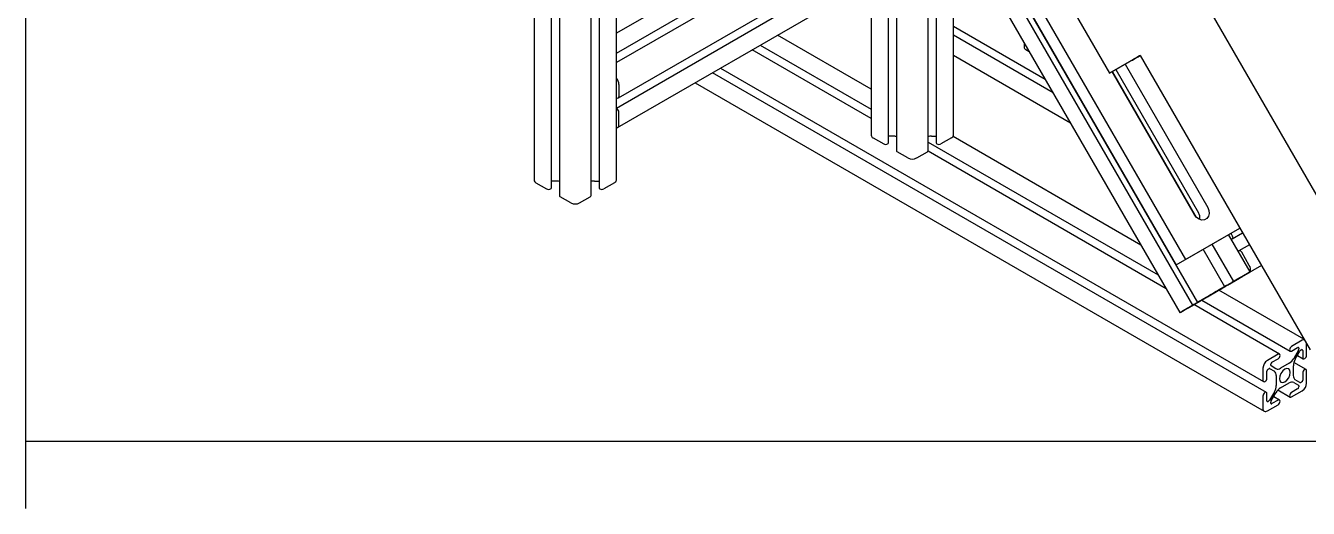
# Model space of a CAD drawing. Header units: millimetres. Extents: x 627 to 1353, y -24 to 719.
# Drawn here: x 689.1 to 1104.6, y -23.7 to 132.5 of the extents above; entities that cross this region are included whole.
import ezdxf

# ---------------------------------------------------------------- set-up
doc = ezdxf.new("R2010")
doc.units = ezdxf.units.MM

msp = doc.modelspace()

# ---------------------------------------------------------------- linework, layer by layer
for p, q in [((689.14, 715.11), (689.14, -23.75)), ((689.14, -2.02), (1353.23, -2.02))]:
    msp.add_line(p, q)
at = {"color": 7, "linetype": 'Continuous', "lineweight": 25}
for p, q in [((880.46, 82.51), (880.46, 334.41)), ((853.83, 329.54), (853.83, 82.51)), ((874.87, 331.18), (874.87, 80.06)), ((859.42, 80.06), (859.42, 326.31)), ((862, 324.82), (862, 77.53)), ((872.29, 77.53), (872.29, 322.45)), ((962.99, 195.04), (962.99, 97.06)), ((968.58, 94.61), (968.58, 192.59)), ((982.71, 191.9), (1068.71, 42.94)), ((971.16, 190.06), (971.16, 92.08)), ((976.99, 188.59), (1062.99, 39.64)), ((1067.17, 42.05), (981.17, 191.01)), ((981.45, 92.08), (981.45, 180.87)), ((962.99, 177.71), (880.46, 130.07)), ((984.03, 176.39), (984.03, 94.61)), ((880.46, 123.62), (962.99, 171.26)), ((962.99, 168.28), (880.46, 120.63)), ((989.62, 97.06), (989.62, 166.72)), ((881.1, 109.13), (962.99, 156.4)), ((962.99, 153.42), (880.46, 105.77)), ((880.87, 99.56), (962.99, 146.97)), ((1026.22, 141.39), (1040.22, 117.14)), ((1012.52, 140.41), (1061.77, 55.1)), ((1018.52, 136.94), (1064.77, 56.84)), ((1073.32, 136.25), (1128.32, 40.99)), ((962.99, 111.95), (932.66, 129.46)), ((989.62, 132.42), (1019.32, 115.27)), ((1021.91, 110.79), (989.62, 129.43)), ((962.99, 102.51), (924.49, 124.74)), ((927.07, 126.23), (962.99, 105.5)), ((1012.49, 127.1), (1012.49, 125.63)), ((1013.07, 124.81), (1014.18, 124.18)), ((989.62, 122.98), (1027.49, 101.12)), ((1050.12, 122.86), (1040.22, 117.14)), ((1040.22, 117.14), (1050.12, 122.85)), ((1050.12, 122.86), (1105.12, 27.59)), ((1090.97, 13.78), (911.62, 117.31)), ((914.2, 118.8), (1090.07, 17.28)), ((1067.75, 71.26), (1041, 117.59)), ((1041.09, 117.64), (1068.25, 70.59)), ((1042.25, 118.31), (1069, 71.98)), ((1045.25, 120.04), (1072, 73.71)), ((881.28, 113.54), (881.28, 109.54)), ((906.03, 114.09), (1090.3, 7.71)), ((881.28, 100.48), (881.28, 104.48)), ((963.58, 96.24), (967.04, 94.24)), ((970.05, 96.77), (968.58, 96.77)), ((982.56, 96.77), (984.03, 96.77)), ((989.03, 96.24), (985.57, 94.24)), ((1050.36, 61.51), (989.49, 96.65)), ((974.89, 89.71), (971.43, 91.71)), ((977.72, 89.71), (981.18, 91.71)), ((1058.53, 47.36), (981.39, 91.89)), ((981.45, 94.84), (1055.94, 51.84)), ((854.41, 81.7), (857.88, 79.7)), ((860.88, 82.22), (859.42, 82.22)), ((873.4, 82.22), (874.87, 82.22)), ((879.87, 81.7), (876.41, 79.7)), ((865.73, 75.16), (862.26, 77.16)), ((868.56, 75.16), (872.02, 77.16)), ((1061.77, 55.1), (1082.37, 66.99)), ((1064.77, 56.84), (1082.37, 66.99)), ((1085.76, 52.79), (1078.76, 64.91)), ((1079.45, 65.31), (1079.9, 64.53)), ((1079.9, 63.49), (1083.27, 65.44)), ((1077.51, 48.03), (1070.51, 60.15)), ((1073.34, 61.78), (1080.34, 49.66)), ((1085.47, 61.63), (1082.1, 59.68)), ((1085.45, 54.92), (1083, 59.16)), ((1061.77, 55.1), (1064.77, 56.84)), ((1089.37, 54.87), (1077.45, 47.99)), ((1089.37, 54.87), (1083, 51.19)), ((1079.64, 49.26), (1082.25, 50.76)), ((1082.4, 50.85), (1079.79, 49.34)), ((1082.63, 50.98), (1080.67, 49.85)), ((1081.57, 50.37), (1085.03, 52.37)), ((1081.58, 50.37), (1081.58, 50.37)), ((1081.72, 50.46), (1083.11, 51.26)), ((1082.54, 50.93), (1082.74, 51.04)), ((1083.01, 51.2), (1082.72, 51.03)), ((1085.45, 52.61), (1083, 51.19)), ((1073.8, 45.88), (1071.05, 44.29)), ((1075.03, 46.59), (1071.57, 44.59)), ((1072.47, 45.11), (1074.43, 46.25)), ((1073.44, 45.67), (1073.89, 45.93)), ((1073.71, 45.83), (1073.51, 45.72)), ((1073.72, 45.84), (1077.18, 47.84)), ((1076.28, 47.32), (1074.32, 46.18)), ((1075.31, 46.75), (1074.87, 46.5)), ((1074.95, 46.54), (1077.7, 48.14)), ((1075.04, 46.6), (1075.24, 46.71)), ((1103.12, 31.06), (1075.62, 46.93)), ((1075.72, 46.99), (1076.17, 47.25)), ((1078.11, 48.37), (1076.16, 47.24)), ((1076.34, 47.35), (1076.63, 47.51)), ((1077.23, 47.86), (1078.62, 48.67)), ((1077.45, 47.99), (1079.9, 49.4)), ((1080.04, 49.48), (1080.04, 49.48)), ((1067.18, 42.06), (1063.72, 40.06)), ((1067.03, 41.97), (1065.64, 41.17)), ((1066.12, 41.45), (1068.08, 42.58)), ((1066.35, 41.58), (1068.96, 43.09)), ((1069.11, 43.17), (1066.5, 41.66)), ((1095.21, 26.19), (1067.45, 42.21)), ((1068.41, 42.77), (1068.41, 42.77)), ((1068.85, 43.03), (1071.3, 44.44)), ((1070.03, 43.71), (1098.69, 27.16)), ((1071.52, 44.56), (1070.13, 43.76)), ((1070.64, 44.06), (1072.59, 45.19)), ((1071.24, 44.4), (1071.24, 44.4)), ((1072.41, 45.08), (1072.12, 44.91)), ((1073.03, 45.44), (1072.58, 45.18)), ((1063.3, 39.82), (1065.75, 41.24)), ((1065.74, 41.23), (1066.03, 41.39)), ((1066.22, 41.5), (1066.01, 41.39)), ((1102.61, 30.67), (1099.14, 28.67)), ((1104.02, 25.85), (1104.02, 29.49)), ((1094.76, 26.14), (1091.3, 24.14)), ((1099.14, 27.2), (1101.11, 28.34)), ((1101.36, 27.45), (1099.83, 24.81)), ((1100.33, 24.52), (1101.86, 27.17)), ((1101.07, 25.79), (1102.94, 24.71)), ((1101.46, 28.13), (1101.46, 27.8)), ((1102.11, 27.43), (1102.4, 27.6)), ((1102.75, 27.39), (1102.75, 25.12)), ((1089.88, 21.69), (1089.88, 17.69)), ((1091.51, 21.31), (1091.79, 21.47)), ((1092.04, 21.5), (1093.57, 20.62)), ((1092.44, 22.59), (1092.44, 22.92)), ((1094.07, 21.48), (1092.54, 22.36)), ((1092.79, 23.54), (1094.76, 24.67)), ((1098.33, 23.22), (1095.57, 21.63)), ((1099.71, 19.24), (1099.71, 22.43)), ((1103.84, 21.2), (1099.88, 23.49)), ((1104.02, 16.79), (1104.02, 20.79)), ((1091.15, 18.43), (1091.15, 20.7)), ((1094.19, 19.24), (1094.19, 16.06)), ((1095.57, 15.26), (1098.33, 16.85)), ((1099.83, 17), (1101.36, 16.12)), ((1101.86, 16.98), (1100.33, 17.87)), ((1102.4, 17.17), (1102.11, 17.01)), ((1102.75, 20.06), (1102.75, 17.79)), ((1089.88, 12.63), (1089.88, 8.63)), ((1091.15, 11.09), (1091.15, 13.36)), ((1093.57, 13.97), (1092.04, 11.32)), ((1092.54, 11.03), (1094.07, 13.68)), ((1094.74, 14.58), (1098.69, 12.3)), ((1101.11, 14.95), (1099.14, 13.81)), ((1099.14, 12.34), (1102.61, 14.34)), ((1101.46, 15.89), (1101.46, 15.56)), ((1091.3, 7.81), (1094.76, 9.81)), ((1091.79, 11.05), (1091.51, 10.89)), ((1092.44, 10.35), (1092.44, 10.68)), ((1094.76, 11.28), (1092.79, 10.15)), ((1095.21, 11.33), (1093.34, 12.41))]:
    msp.add_line(p, q, dxfattribs=at)
at = {"color": 7, "linetype": 'Continuous', "lineweight": 25, "flags": 128}
for points in [[(1050.12, 122.85), (1049.9, 122.73), (1049.03, 122.23), (1048.29, 121.8), (1047.77, 121.5), (1047.53, 121.36), (1047.6, 121.4), (1047.98, 121.62), (1048.62, 121.99)], [(1048.62, 121.99), (1049.43, 122.46), (1050.12, 122.85)], [(880.46, 109.32), (880.65, 109.17), (880.89, 109.09), (881.1, 109.13), (881.24, 109.29), (881.28, 109.54)], [(967.04, 94.24), (967.33, 94.13), (967.68, 94.09), (968.02, 94.13), (968.31, 94.24), (968.51, 94.41), (968.58, 94.61)], [(971.16, 92.08), (971.23, 91.88), (971.43, 91.71)], [(981.18, 91.71), (981.38, 91.88), (981.45, 92.08)], [(984.03, 94.61), (984.1, 94.41), (984.29, 94.24), (984.59, 94.13), (984.93, 94.09), (985.28, 94.13), (985.57, 94.24)], [(857.88, 79.7), (858.17, 79.58), (858.52, 79.54), (858.86, 79.58), (859.15, 79.7), (859.35, 79.86), (859.42, 80.06)], [(874.87, 80.06), (874.94, 79.86), (875.13, 79.7), (875.42, 79.58), (875.77, 79.54), (876.11, 79.58), (876.41, 79.7)], [(862, 77.53), (862.07, 77.33), (862.26, 77.16)], [(872.02, 77.16), (872.22, 77.33), (872.29, 77.53)], [(1072, 73.71), (1072.38, 72.75), (1072.46, 71.75), (1072.24, 70.85), (1071.72, 70.14), (1070.98, 69.71), (1070.11, 69.62), (1069.21, 69.88), (1068.4, 70.45), (1067.75, 71.26)], [(1079.9, 64.53), (1080.03, 64.21), (1080.08, 63.9), (1080.03, 63.65), (1079.9, 63.49), (1079.69, 63.45), (1079.6, 63.47)], [(1081.93, 59.43), (1081.96, 59.52), (1082.1, 59.68), (1082.3, 59.72), (1082.55, 59.63), (1082.79, 59.44), (1083, 59.16)], [(1080.67, 49.85), (1080.46, 49.73), (1080.35, 49.66), (1080.36, 49.67), (1080.48, 49.74), (1080.7, 49.87), (1080.99, 50.03), (1081.29, 50.21), (1081.57, 50.37)], [(1083, 51.19), (1082.78, 51.06), (1082.49, 50.9), (1082.19, 50.72), (1081.91, 50.56), (1081.7, 50.44), (1081.59, 50.38), (1081.6, 50.38), (1081.72, 50.46)], [(1082.25, 50.76), (1082.3, 50.79), (1082.34, 50.81), (1082.38, 50.83), (1082.41, 50.85), (1082.45, 50.87), (1082.48, 50.89), (1082.51, 50.91), (1082.54, 50.93)], [(1082.72, 51.03), (1082.69, 51.01), (1082.65, 50.99), (1082.61, 50.97), (1082.57, 50.95), (1082.53, 50.92), (1082.49, 50.9), (1082.44, 50.87), (1082.4, 50.85)], [(1082.74, 51.04), (1082.78, 51.07), (1082.81, 51.08), (1082.82, 51.09), (1082.81, 51.08), (1082.79, 51.07), (1082.75, 51.05), (1082.7, 51.02), (1082.63, 50.98)], [(1083.11, 51.26), (1083.16, 51.28), (1083.18, 51.3), (1083.19, 51.31), (1083.19, 51.3), (1083.17, 51.29), (1083.13, 51.27), (1083.07, 51.24), (1083.01, 51.2)], [(1085.03, 52.37), (1085.29, 52.52), (1085.5, 52.64), (1085.65, 52.72), (1085.74, 52.78), (1085.76, 52.79), (1085.72, 52.76), (1085.61, 52.7), (1085.45, 52.61)], [(1071.3, 44.44), (1071.53, 44.57), (1071.79, 44.73), (1072.1, 44.9), (1072.43, 45.09), (1072.76, 45.28), (1073.1, 45.48), (1073.42, 45.67), (1073.72, 45.84)], [(1075.63, 46.94), (1076.21, 47.27), (1076.51, 47.45), (1076.49, 47.43), (1076.14, 47.23), (1075.53, 46.88), (1074.74, 46.43), (1073.9, 45.94), (1073.13, 45.49), (1072.54, 45.16), (1072.24, 44.98), (1072.26, 45), (1072.61, 45.19), (1073.22, 45.55), (1074.01, 46), (1074.85, 46.49), (1075.63, 46.94)], [(1073.51, 45.72), (1073.49, 45.7), (1073.47, 45.69), (1073.45, 45.68), (1073.44, 45.68), (1073.43, 45.67), (1073.43, 45.67), (1073.43, 45.67), (1073.44, 45.67)], [(1074.32, 46.18), (1074.24, 46.14), (1074.16, 46.09), (1074.08, 46.04), (1073.99, 45.99), (1073.91, 45.95), (1073.84, 45.9), (1073.77, 45.86), (1073.71, 45.83)], [(1074.87, 46.5), (1074.81, 46.46), (1074.73, 46.42), (1074.63, 46.36), (1074.5, 46.29), (1074.36, 46.2), (1074.19, 46.11), (1074.01, 46), (1073.8, 45.88)], [(1073.89, 45.93), (1073.94, 45.96), (1074.02, 46.01), (1074.12, 46.07), (1074.25, 46.14), (1074.4, 46.23), (1074.56, 46.32), (1074.75, 46.43), (1074.95, 46.54)], [(1074.43, 46.25), (1074.51, 46.29), (1074.59, 46.34), (1074.67, 46.38), (1074.76, 46.43), (1074.84, 46.48), (1074.92, 46.52), (1074.98, 46.56), (1075.04, 46.6)], [(1077.45, 47.99), (1077.22, 47.86), (1076.96, 47.7), (1076.65, 47.53), (1076.33, 47.34), (1075.99, 47.14), (1075.65, 46.95), (1075.33, 46.76), (1075.03, 46.59)], [(1075.24, 46.71), (1075.26, 46.73), (1075.28, 46.74), (1075.3, 46.75), (1075.31, 46.75), (1075.32, 46.76), (1075.32, 46.76), (1075.32, 46.76), (1075.31, 46.75)], [(1076.16, 47.24), (1076.02, 47.16), (1075.91, 47.1), (1075.81, 47.04), (1075.75, 47), (1075.7, 46.98), (1075.68, 46.97), (1075.69, 46.97), (1075.72, 46.99)], [(1076.17, 47.25), (1076.18, 47.25), (1076.19, 47.26), (1076.21, 47.27), (1076.23, 47.28), (1076.25, 47.3), (1076.28, 47.31), (1076.31, 47.33), (1076.34, 47.35)], [(1077.18, 47.84), (1077.39, 47.96), (1077.5, 48.02), (1077.49, 48.02), (1077.37, 47.94), (1077.15, 47.82), (1076.87, 47.65), (1076.56, 47.48), (1076.28, 47.32)], [(1076.63, 47.51), (1076.7, 47.56), (1076.78, 47.6), (1076.87, 47.65), (1076.95, 47.7), (1077.03, 47.75), (1077.11, 47.79), (1077.18, 47.83), (1077.23, 47.86)], [(1077.7, 48.14), (1077.92, 48.26), (1078.15, 48.39), (1078.39, 48.53), (1078.63, 48.67), (1078.88, 48.82), (1079.14, 48.96), (1079.39, 49.11), (1079.64, 49.26)], [(1079.79, 49.34), (1079.54, 49.2), (1079.3, 49.06), (1079.07, 48.92), (1078.84, 48.79), (1078.64, 48.67), (1078.44, 48.56), (1078.27, 48.46), (1078.11, 48.37)], [(1078.62, 48.67), (1078.84, 48.79), (1079.13, 48.96), (1079.43, 49.13), (1079.71, 49.29), (1079.92, 49.41), (1080.03, 49.48), (1080.02, 49.47), (1079.9, 49.4)], [(1065.75, 41.24), (1065.98, 41.36), (1066.26, 41.53), (1066.56, 41.7), (1066.84, 41.86), (1067.05, 41.99), (1067.16, 42.05), (1067.15, 42.04), (1067.03, 41.97)], [(1066.03, 41.39), (1066.06, 41.41), (1066.1, 41.44), (1066.14, 41.46), (1066.18, 41.48), (1066.22, 41.51), (1066.27, 41.53), (1066.31, 41.56), (1066.35, 41.58)], [(1066.5, 41.66), (1066.45, 41.64), (1066.41, 41.62), (1066.38, 41.6), (1066.34, 41.57), (1066.3, 41.55), (1066.27, 41.54), (1066.24, 41.52), (1066.22, 41.5)], [(1068.08, 42.58), (1068.29, 42.7), (1068.4, 42.76), (1068.39, 42.76), (1068.27, 42.69), (1068.05, 42.56), (1067.77, 42.4), (1067.46, 42.22), (1067.18, 42.06)], [(1070.13, 43.76), (1069.91, 43.63), (1069.62, 43.47), (1069.32, 43.3), (1069.04, 43.13), (1068.83, 43.01), (1068.72, 42.95), (1068.73, 42.96), (1068.85, 43.03)], [(1068.96, 43.09), (1069.21, 43.23), (1069.45, 43.37), (1069.68, 43.51), (1069.91, 43.63), (1070.12, 43.75), (1070.31, 43.87), (1070.49, 43.97), (1070.64, 44.06)], [(1071.05, 44.29), (1070.83, 44.17), (1070.6, 44.04), (1070.37, 43.9), (1070.12, 43.76), (1069.87, 43.61), (1069.61, 43.47), (1069.36, 43.32), (1069.11, 43.17)], [(1071.57, 44.59), (1071.36, 44.47), (1071.25, 44.41), (1071.26, 44.41), (1071.38, 44.48), (1071.6, 44.61), (1071.89, 44.78), (1072.19, 44.95), (1072.47, 45.11)], [(1072.12, 44.91), (1072.05, 44.87), (1071.97, 44.82), (1071.88, 44.78), (1071.8, 44.73), (1071.72, 44.68), (1071.64, 44.64), (1071.57, 44.6), (1071.52, 44.56)], [(1072.58, 45.18), (1072.58, 45.18), (1072.56, 45.17), (1072.54, 45.16), (1072.52, 45.15), (1072.5, 45.13), (1072.47, 45.12), (1072.44, 45.1), (1072.41, 45.08)], [(1072.59, 45.19), (1072.73, 45.26), (1072.84, 45.33), (1072.94, 45.38), (1073.01, 45.42), (1073.05, 45.45), (1073.07, 45.46), (1073.06, 45.46), (1073.03, 45.44)], [(1063.72, 40.06), (1063.46, 39.91), (1063.25, 39.79), (1063.1, 39.7), (1063.01, 39.65), (1062.99, 39.64), (1063.03, 39.66), (1063.14, 39.73), (1063.3, 39.82)], [(1065.64, 41.17), (1065.59, 41.14), (1065.57, 41.13), (1065.56, 41.12), (1065.56, 41.13), (1065.59, 41.14), (1065.62, 41.16), (1065.68, 41.19), (1065.74, 41.23)], [(1066.01, 41.39), (1065.97, 41.36), (1065.94, 41.35), (1065.93, 41.34), (1065.94, 41.34), (1065.96, 41.36), (1066, 41.38), (1066.05, 41.41), (1066.12, 41.45)], [(1094.76, 24.67), (1095, 24.87), (1095.21, 25.15), (1095.35, 25.46), (1095.4, 25.77), (1095.35, 26.03), (1095.21, 26.19), (1095, 26.23), (1094.76, 26.14)], [(1099.14, 28.67), (1098.9, 28.48), (1098.69, 28.2), (1098.56, 27.88), (1098.51, 27.57), (1098.56, 27.32), (1098.69, 27.16), (1098.9, 27.12), (1099.14, 27.2)], [(1102.75, 25.12), (1102.8, 24.87), (1102.94, 24.71), (1103.14, 24.67), (1103.39, 24.75), (1103.63, 24.95), (1103.84, 25.23), (1103.97, 25.55), (1104.02, 25.85)], [(1098.72, 20.26), (1098.59, 20.97), (1098.2, 21.41), (1097.63, 21.52), (1096.95, 21.28), (1096.28, 20.74), (1095.7, 19.96), (1095.32, 19.08), (1095.18, 18.22), (1095.32, 17.52), (1095.7, 17.08), (1096.28, 16.97), (1096.95, 17.2), (1097.63, 17.75), (1098.2, 18.52), (1098.59, 19.4), (1098.72, 20.26)], [(1104.02, 20.79), (1103.97, 21.05), (1103.84, 21.2), (1103.63, 21.24), (1103.39, 21.16), (1103.14, 20.96), (1102.94, 20.68), (1102.8, 20.37), (1102.75, 20.06)], [(1089.88, 17.69), (1089.93, 17.44), (1090.07, 17.28), (1090.27, 17.24), (1090.52, 17.32), (1090.76, 17.52), (1090.97, 17.8), (1091.11, 18.12), (1091.15, 18.43)], [(1091.15, 13.36), (1091.11, 13.62), (1090.97, 13.78), (1090.76, 13.82), (1090.52, 13.73), (1090.27, 13.53), (1090.07, 13.26), (1089.93, 12.94), (1089.88, 12.63)], [(1099.14, 13.81), (1098.9, 13.61), (1098.69, 13.34), (1098.56, 13.02), (1098.51, 12.71), (1098.56, 12.46), (1098.69, 12.3), (1098.9, 12.26), (1099.14, 12.34)], [(1094.76, 9.81), (1095, 10.01), (1095.21, 10.29), (1095.35, 10.6), (1095.4, 10.91), (1095.35, 11.17), (1095.21, 11.33), (1095, 11.37), (1094.76, 11.28)]]:
    msp.add_lwpolyline(points, dxfattribs=at)
at = {"color": 7, "linetype": 'Continuous', "lineweight": 25}
for centre, radius, start, end in [((1013.49, 125.73), 1.01, 185.6948, 245.6253), ((878.2, 113.39), 3.09, 2.6972, 43.0301), ((880.03, 104.48), 1.25, 359.9828, 70.2108), ((880.43, 100.33), 0.863, 271.4647, 9.7137), ((963.99, 97.16), 1.01, 185.6948, 245.6253), ((970.06, 91.79), 4.98, 77.414, 90.1243), ((982.55, 91.8), 4.96, 89.8654, 103.2177), ((988.62, 97.16), 1.01, 294.3747, 354.3052), ((976.3, 92.44), 3.07, 242.6097, 297.3903), ((854.83, 82.61), 1.01, 185.6948, 245.6253), ((860.9, 77.25), 4.97, 77.1668, 90.1283), ((873.39, 77.25), 4.97, 89.8717, 102.8332), ((879.46, 82.61), 1.01, 294.3747, 354.3052), ((867.14, 77.89), 3.07, 242.6097, 297.3903), ((1066.16, 70.27), 3.31, 351.5648, 31.0738), ((1083.79, 53.66), 2.07, 337.7848, 37.1009), ((1103.28, 29.61), 1.25, 92.3338, 122.2643), ((1101.25, 28.17), 0.218, 350.786, 129.2033), ((1100.74, 27.83), 0.721, 328.8563, 358.0435), ((1102.49, 26.82), 0.721, 121.9547, 151.1444), ((1102.53, 27.43), 0.218, 350.786, 129.2033), ((1092.95, 21.55), 3.07, 122.6055, 177.3945), ((1091.92, 20.66), 0.768, 122.6055, 177.3945), ((1091.94, 21.27), 0.251, 65.686, 125.6182), ((1093.21, 22.89), 0.768, 122.6055, 177.3945), ((1092.69, 22.57), 0.252, 174.3796, 234.302), ((1094.69, 22.86), 1.51, 245.686, 305.6182), ((1096.04, 26.89), 4.33, 301.9547, 331.1444), ((1104.04, 22.28), 4.33, 148.8563, 178.0435), ((1092.69, 19.39), 1.51, 354.3796, 54.302), ((1099.21, 15.63), 1.51, 65.686, 125.6182), ((1101.21, 19.09), 1.51, 174.3796, 234.302), ((1101.96, 17.21), 0.251, 245.686, 305.6182), ((1101.98, 17.82), 0.768, 302.6055, 357.3945), ((1100.95, 16.93), 3.07, 302.6055, 357.3945), ((1089.87, 16.2), 4.33, 328.8563, 358.0435), ((1097.86, 11.59), 4.33, 121.9547, 151.1444), ((1100.7, 15.59), 0.768, 302.6055, 357.3945), ((1101.21, 15.91), 0.252, 354.3796, 54.302), ((1090.74, 8.49), 0.873, 170.786, 309.2033), ((1091.37, 11.06), 0.218, 170.786, 309.2033), ((1091.41, 11.67), 0.721, 301.9547, 331.1444), ((1093.16, 10.66), 0.721, 148.8563, 178.0435), ((1092.66, 10.31), 0.218, 170.786, 309.2033)]:
    msp.add_arc(centre, radius, start, end, dxfattribs=at)

doc.saveas('drawing.dxf')
